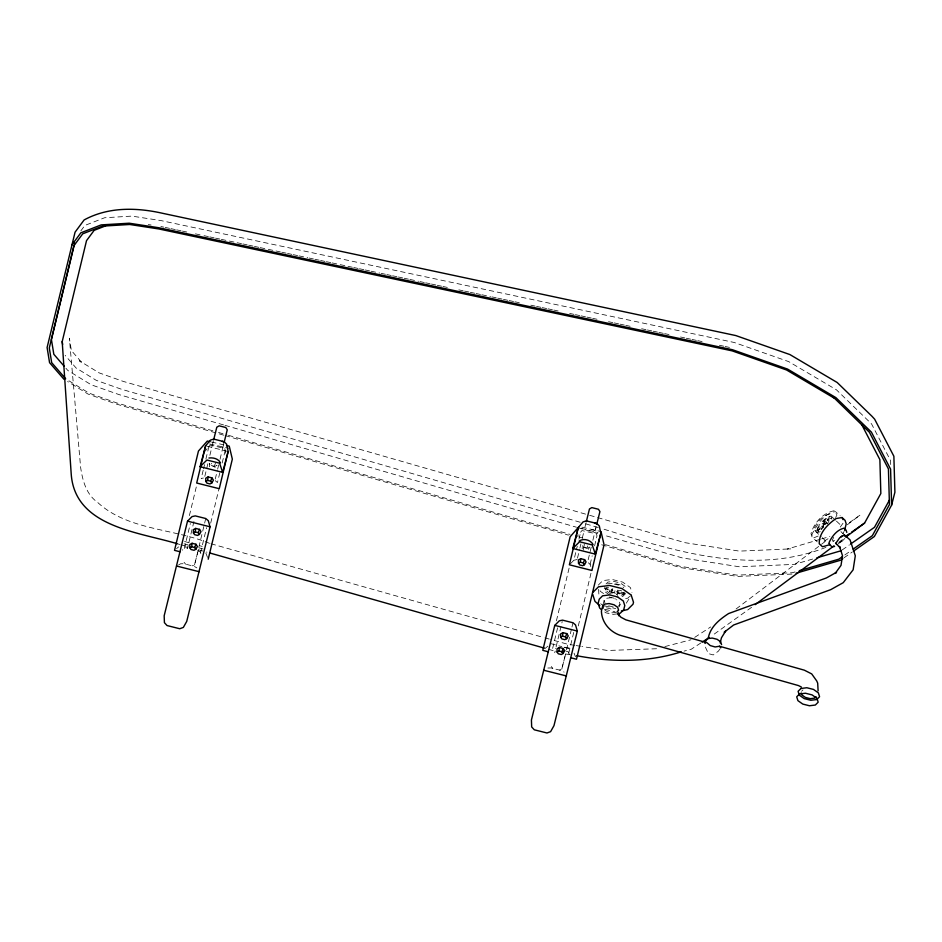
<?xml version="1.0" encoding="UTF-8"?>
<svg xmlns="http://www.w3.org/2000/svg" width="942" height="942" viewBox="0 0 942 942"><rect width="100%" height="100%" fill="white"/><g stroke="black" fill="none" stroke-linecap="round" stroke-linejoin="round"><path stroke-width="0.71" stroke-dasharray="4.71 3.53" d="M583.239 550.069L583.487 547.361L581.991 545.112L582.074 548.315L583.91 547.314L586.901 548.067L588.067 549.822L589.68 547.043L587.337 548.326L586.242 550.823M211.244 465.548L214.234 466.302L215.4 468.056L217.013 465.277L214.67 466.561L210.82 465.595L209.324 463.346L209.407 466.561L211.244 465.548L211.526 463.228M583.91 547.314L584.346 543.828M223.737 443.67L222.771 447.839L223.76 443.882M596.086 526.825L595.438 529.604L596.098 526.967M189.389 515.615L196.89 484.447M184.349 548.48L190.366 523.54M203.213 470.176L201.211 478.489L203.39 478.018M203.554 468.786L204.555 464.63M205.886 459.095L208.888 446.626M193.946 521.503L187.529 548.138L185.492 547.585L182.242 550.152M204.814 476.381L208.194 462.357M209.878 455.351L212.244 445.542M205.745 518.512L197.938 550.94L199.975 551.494L201.576 555.274M215.271 478.995L217.308 470.541M217.649 469.128L218.674 464.901M220.028 459.26L222.748 447.98M200.54 552.813L206.592 527.673M219.816 472.79L217.461 482.563L214.929 480.396M222.171 463.017L225.197 450.441M210.69 523.151L218.862 489.239M556.416 620.802L569.486 566.531M557.605 627.808L552.577 648.673L553.708 647.813L555.745 648.367M570.275 563.893L573.878 560.255L577.269 546.195M578.953 539.177L580.649 532.148M556.086 646.954L562.209 621.555M577.481 558.111L579.554 549.563M579.895 548.126L580.92 543.852M582.297 538.153L584.016 531.017M566.495 649.78L571.629 628.455M571.971 627.031L572.995 622.768M591.223 547.114L587.596 562.162L590.128 564.329L591.917 570.463M592.871 540.272L594.52 533.431M568.756 653.042L573.831 631.952M590.128 564.329L592.177 555.815M594.579 545.877L596.969 535.927L596.58 533.902L581.956 530.546L576.61 537.081M578.294 625.935L591.246 572.183M605.659 589.798L606.201 587.572L610.357 587.879L612.394 590.304L609.486 591.494L605.659 589.798L606.059 588.255L609.886 589.951L612.795 588.762L612.394 590.304M623.628 594.308L624.028 592.765L619.86 592.447L617.834 590.022L617.434 591.576L619.471 594.002L623.628 594.308L624.169 592.082M817.197 530.652L817.727 528.415L820.8 525.448L823.485 527.073L820.988 530.04L818.339 531.724L817.197 530.652L819.94 529.051L822.166 525.836M818.339 531.724L818.881 529.498L821.86 526.425L823.485 527.073M194.511 564.929L198.432 549.445L194.511 564.929L192.274 565.836M561.762 669.173L565.683 653.689L561.762 669.173L559.524 670.092M212.315 445.213L213.304 441.256M584.982 526.978L585.971 523.022M602.951 605.047L604.128 600.407L606.259 598.3L610.616 597.758L615.55 598.994M609.486 591.494L609.886 589.951M611.276 591.187L610.875 592.742L614.596 592.283L617.669 594.449L618.07 592.895L614.985 590.728L611.276 591.187L612.064 593.637M614.596 592.283L614.985 590.728M619.471 594.002L619.86 592.447M619.495 606.73L620.083 604.411L619.165 601.538L616.445 599.63M187.976 546.819L187.446 548.456M555.227 651.063L554.697 652.7M823.096 524.553L824.238 521.397L827.3 519.007L826.687 518.418L823.626 520.82L822.166 523.693L823.096 524.553L825.451 524.117L828.053 520.679L827.3 519.007M214.234 466.302L215.518 463.028M586.901 548.067L587.761 545.889M833.694 537.364L832.375 539.954L835.413 543.687M842.913 533.714L844.056 531.465M835.601 517.488L836.932 515.109L834.718 510.635C823.143 512.613 814.135 522.586 810.991 533.561L812.075 537.022L817.232 541.85M827.17 524.199L829.137 520.738L828.077 519.737L825.84 522.951L827.206 523.352M626.289 603.198L631.587 594.861M840.252 527.096L843.278 522.869M719.959 648.991L718.346 651.216L713.212 654.949L708.36 653.583L705.64 647.637L705.063 643.457M80.847 230.861L84.851 225.444L104.586 217.755L131.845 216.107L160.929 220.569L734.254 342.488L788.689 361.61L836.437 389.811L871.55 423.912L890.555 460.579L890.685 464.853M204.084 452.372L210.184 445.071L224.797 448.463L226.445 456.564M822.166 523.693L824.321 523.057L827.111 519.807L826.687 518.418M823.685 525.73L820.894 528.992L821.318 530.37M838.239 543.946L843.537 538.824M844.844 538.447L839.322 544.146M598.276 585.123L602.809 580.613L612.123 579.471L622.65 582.109L630.375 587.537L631.952 592.447M606.036 583.969L607.931 582.085L613.772 581.367L620.378 583.016L625.217 586.419L626.041 588.986M616.256 594.696L618.07 592.895M625.052 593.013L623.157 594.897L617.316 595.627M625.606 593.625L622.756 596.451L616.916 597.169M617.964 606.518L620.083 604.411M629.621 596.368L627.808 598.17L622.485 598.829M801.571 691.298L802.984 689.897M839.628 542.851L841.006 541.768M176.566 548.621L178.603 546.89M544.829 648.673L547.867 646.165M828.042 538.742L821.707 542.722M736.102 608.956L827.382 539.837M847.27 524.776L860.152 515.038L847.341 524.105M751.598 607.307L711.728 635.885M838.686 542.38L844.574 538M842.183 549.94L849.366 544.912M844.833 554.956L850.814 550.764M844.02 557.794L852.18 552.071M694.701 637.369L710.704 626.948M700.872 642.962L691.216 649.25L684.116 651.099M828.077 519.737L830.809 518.147L831.986 519.242M178.627 564.917L180.605 563.787L183.714 563.693L194.17 566.319L196.854 567.873M818.139 536.045L813.205 538.082L811.898 534.267C817.256 524.906 823.791 513.178 835.495 511.624L840.182 515.839M617.434 591.576L620.342 590.387L622.898 591.517M820.27 539.307L787.382 549.021L790.927 548.88L739.364 551.117L685.105 542.698L587.726 514.744M821.648 538.906L829.867 536.481M835.389 520.137L828.972 514.12C821.989 515.804 817.008 522.257 814.088 528.497L814.771 530.676L821.188 536.693M814.771 530.676C821.742 528.98 826.723 522.527 829.655 516.287L828.972 514.12M820.294 531.688L816.902 532.677L816.219 530.499C819.151 524.258 824.12 517.806 831.103 516.122L831.786 518.288M832.763 541.203L834.718 540.637M825.91 547.384C752.317 576.233 672.906 550.764 601.337 528.391M812.64 559.053L794.389 564.376L739.27 566.766L682.349 557.935L604.705 535.421M795.06 571.935L792.246 572.748L737.139 575.138L680.218 566.319L605.388 544.617M664.84 646.589L691.016 639.771M573.878 560.255L577.14 559.536M607.472 583.887L613.313 583.169L619.918 584.829L623.792 587.549M623.616 593.095L617.775 593.813L611.17 592.165L606.318 588.762M616.48 612.312L612.123 612.853L607.19 611.617L604.481 609.709M617.257 613.878L612.547 614.455L605.883 612.783L603.928 611.405M656.574 648.744L607.508 650.486L581.85 646.471M791.928 574.067L737.598 576.422L680.053 567.496L600.925 544.558M547.855 668.031L550.964 667.937L561.42 670.563L564.105 672.117M148.283 224.573L151.085 225.008M574.714 645.352L567.59 644.246L550.611 639.453M576.139 645.576L580.425 646.247M565.53 653.96L572.618 655.079M564.564 647.225L572.842 648.567M160.87 226.504L163.755 227.116M165.191 227.422L169.513 228.341M170.949 228.647L175.271 229.565M176.707 229.872L181.029 230.79M182.465 231.096L186.787 232.015M195.418 233.851L202.612 235.382M204.049 235.688L208.37 236.607M209.807 236.913L214.128 237.831M215.565 238.138L219.886 239.056M221.323 239.362L235.724 242.424M237.16 242.73L241.482 243.648M242.918 243.954L247.24 244.873M248.676 245.179L252.998 246.097M254.434 246.404L258.756 247.322M260.192 247.628L274.593 250.69M276.03 250.996L280.339 251.914M281.788 252.22L286.097 253.139M287.546 253.445L291.855 254.364M293.303 254.67L297.613 255.588M299.061 255.894L307.693 257.731M309.129 258.037L313.45 258.956M314.887 259.262L319.208 260.18M320.645 260.487L324.966 261.405M326.403 261.711L330.724 262.63M332.161 262.936L346.562 265.997M347.998 266.303L352.32 267.222M353.756 267.528L358.078 268.446M359.514 268.753L363.836 269.671M365.272 269.977L369.594 270.896M371.03 271.202L379.661 273.039M381.11 273.345L385.419 274.263M386.868 274.569L391.177 275.488M392.626 275.794L396.935 276.701M398.384 277.007L402.693 277.925M404.142 278.231L408.451 279.15M409.9 279.456L418.531 281.293M419.967 281.599L424.289 282.518M425.725 282.824L430.047 283.742M431.483 284.048L435.805 284.967M437.241 285.273L441.562 286.191M442.999 286.498L447.32 287.416M458.836 289.865L463.158 290.784M464.594 291.09L468.916 292.008M470.352 292.314L474.674 293.233M476.11 293.539L480.432 294.457M481.868 294.764L490.499 296.6M491.948 296.907L496.257 297.825M497.706 298.131L502.015 299.05M503.464 299.356L507.773 300.274M509.222 300.58L513.531 301.499M514.98 301.805L519.289 302.723M530.805 305.173L535.127 306.091M536.563 306.397L540.885 307.316M542.321 307.622L546.643 308.54M548.079 308.846L552.401 309.765M553.837 310.071L558.159 310.99M569.674 313.439L573.996 314.357M575.432 314.663L579.754 315.582M581.19 315.888L585.512 316.806M586.948 317.113L591.27 318.031M592.706 318.337L597.028 319.256M608.544 321.705L612.853 322.623M614.29 322.929L618.611 323.848M620.048 324.154L624.369 325.072M625.806 325.379L630.127 326.297M641.643 328.746L645.965 329.665M647.401 329.971L651.723 330.889M653.159 331.195L657.481 332.102M658.917 332.408L663.239 333.327M664.675 333.633L668.997 334.551M680.513 337L684.834 337.919M686.271 338.225L690.592 339.144M692.029 339.45L696.35 340.368M697.787 340.674L702.096 341.593M719.37 345.267L723.692 346.185M725.128 346.491L729.449 347.41M209.536 443.976L228.741 448.251M581.873 527.167L601.031 531.571M211.455 441.998L223.772 444.86M581.096 528.332L598.005 532.571M207.016 446.214L226.739 451.159M583.487 547.361L587.337 548.326M614.361 584.099L618.564 585.147M609.286 597.004L615.868 598.665M608.673 605.812L613.595 607.06M604.623 605.859L615.715 608.638M606.495 607.837L614.396 609.815M605.023 609.297L615.032 611.805M184.043 543.805L188.117 544.9M198.974 547.832L203.036 548.927M550.905 643.657L561.821 646.636M564.529 647.366L571.252 649.203M566.154 651.205L568.179 651.758L569.816 655.408M184.597 541.497L190.013 543.016M199.492 545.665L202.2 546.419M209.548 543.357C173.293 528.368 127.782 530.322 97.697 502.463C86.158 494.385 82.613 480.608 80.623 467.42L69.378 338.202L71.392 350.554L82.484 363.329L79.328 360.751L99.075 372.855L123.437 381.463L586.313 514.344M210.961 543.758L543.534 637.463M544.947 637.864L549.186 639.065M177.332 543.758L180.157 544.558M181.559 544.959L188.624 546.972M198.503 549.775L206.969 552.189M548.585 649.332L555.639 651.334M580.166 522.257L121.648 389.305L96.261 380.344L76.066 367.957L65.175 355.381M585.818 523.893L599.924 527.991M223.56 424.913L119.01 394.592L91.209 384.783L67.8 370.43L65.94 368.275M224.973 425.325L576.469 527.237M577.882 527.65L597.652 533.384M212.88 430.812L116.867 402.964L89.066 393.155L66.906 379.555M218.532 432.449L226.998 434.898M228.411 435.31L570.087 534.385M578.553 536.834L582.792 538.07M223.713 435.18L116.337 404.047L88.042 394.062L67.6 381.522M225.126 435.581L568.438 535.138M591.517 529.38L598.146 531.665M610.71 593.966L605.859 590.563L604.623 586.713M609.344 594.826L605.471 592.106L604.234 588.255M603.563 593.578L600.242 591.258L599.453 588.797M600.702 603.775L604.175 606.212M836.461 521.138L841.807 526.154M827.111 519.807L828.053 520.679M823.626 520.82L824.238 521.397M824.321 523.057L825.451 524.117M822.26 537.694L829.749 544.723M844.315 534.868L840.935 531.688L841.324 532.937M551.305 666.547L552.872 668.42M184.055 562.303L185.621 564.164M574.067 653.206L575.515 656.833M205.839 553.013L208.229 559.195M604.128 600.407L605.058 603.28M598.559 589.339L599.03 596.357"/><path stroke-width="1.41" d="M189.848 547.773L191.673 546.772L192.109 543.287L195.948 544.252L197.443 546.501L195.83 549.28L194.005 550.281L191.014 549.527L189.848 547.773L189.766 544.57L192.109 543.287M193.428 532.913L195.253 531.912L195.689 528.415L199.527 529.38L201.023 531.629L199.421 534.408L197.585 535.421L194.594 534.667L193.428 532.913L193.345 529.698L195.689 528.415M205.827 481.421L207.664 480.42L208.1 476.935L211.938 477.888L213.434 480.137L211.82 482.928L209.995 483.929L206.993 483.175L205.827 481.421L205.745 478.218L208.1 476.935M557.099 652.029L558.924 651.016L559.36 647.531L563.198 648.496L564.694 650.745L563.081 653.524L561.255 654.525L558.265 653.783L557.099 652.029L557.016 648.814L559.36 647.531M560.678 637.157L562.504 636.156L562.939 632.659L566.778 633.625L568.273 635.874L566.672 638.664L564.835 639.665L561.844 638.912L560.678 637.157L560.596 633.954L562.939 632.659M578.494 563.186L580.331 562.186L580.755 558.688L584.605 559.654L586.101 561.903L584.487 564.694L582.662 565.695L579.66 564.941L578.494 563.186L578.412 559.984L580.755 558.688M205.603 445.86L196.701 483.034L219.25 488.698L228.152 451.524L226.645 444.212L224.184 441.727L213.728 439.102L210.396 440.138L205.603 445.86L200.093 466.702L222.642 472.354L228.152 451.524M578.27 527.626L569.368 564.8L591.917 570.463L600.819 533.278L599.312 525.977L596.851 523.493L586.395 520.867L583.063 521.903L578.27 527.626L572.76 548.468L595.309 554.12L600.819 533.278M844.633 530.334L846.187 523.834L845.104 520.373L842.066 517.523L836.06 518.547C827.747 524.223 818.892 533.019 819.234 543.734L822.46 546.76L829.749 544.723L831.904 546.749L834.6 546.478M853.358 551.247L874.364 536.516L891.615 505.124L894.9 492.242L893.876 456.258L874.671 419.214L872.021 416.317L837.202 382.511L789.902 354.569L735.796 335.564L162.931 213.375C136.625 207.381 108.377 206.734 84.121 219.945L75.066 232.179L47.1 347.516L49.561 362.635L63.997 379.308M74.677 243.024L51.421 339.544L53.824 354.274L64.08 366.12M177.332 543.758C138.651 531.971 74.901 526.919 71.215 474.062L62.196 341.593L86.523 240.646L94.141 230.343L105.669 225.845M187.517 521.15L164.179 615.75L164.414 622.662L167.04 625.547L179.734 628.738L183.349 627.419L186.728 621.414L210.066 526.813L208.276 520.69L205.745 518.512L195.288 515.898L192.027 516.605L187.517 521.15L210.066 526.813M208.229 559.195L232.333 459.131L229.247 446.131L226.516 445.495M554.767 625.394L531.429 720.006L531.665 726.918L534.291 729.803L546.984 732.982L550.599 731.663L553.978 725.658L577.316 631.058L575.527 624.935L572.995 622.768L562.539 620.142L559.277 620.849L554.767 625.394L577.316 631.058M213.634 439.926L216.801 427.197L219.156 425.831L225.809 427.503L227.257 429.823L224.09 442.552M586.301 521.691L589.468 508.963L591.823 507.597L598.476 509.269L599.924 511.588L596.757 524.317M617.187 611.617L618.6 610.204L617.681 607.331L614.066 604.788L609.144 603.551L604.776 604.093L602.656 606.201L601.408 611.075C601.702 622.273 609.533 631.54 619.86 635.202L798.475 685.576L801.336 687.024M705.063 643.457L705.77 640.69L707.878 638.594L712.199 638.064L717.086 639.288L720.677 641.808L721.584 644.658M708.207 638.523C710.009 627.089 719.476 619.483 728.602 613.548L826.358 577.976L836.531 572.3L835.165 573.442L841.018 565.377L842.513 555.721L839.534 546.442L840.134 547.867L835.872 543.24L839.734 537.729L844.456 534.997L850.073 539.907L855.301 555.768L853.134 569.792L843.255 582.662L830.726 589.657L733.618 625.005L724.21 632.247L725.658 631.01L721.466 637.769L720.147 642.927M211.82 482.928L210.655 481.174L211.938 477.888M199.421 534.408L198.256 532.666L199.527 529.38M195.83 549.28L194.664 547.526L195.948 544.252M584.487 564.694L583.322 562.939L584.605 559.654M566.672 638.664L565.506 636.91L566.778 633.625M563.081 653.524L561.915 651.77L563.198 648.496M845.751 537.117L864.579 523.081L880.841 493.514L879.875 459.614L861.836 424.83M889.519 499.931L874.482 527.296L850.555 544.064M836.119 542.827L836.472 544.452M71.78 245.061L80.835 232.827L101.194 224.891L129.207 223.207L158.809 227.74L732.511 349.741L787.559 369.076L835.884 397.618L871.385 432.107L890.59 469.151L891.615 505.124M200.093 466.702L206.922 460.014L219.616 463.205L222.642 472.354M572.76 548.468L579.589 541.78L592.283 544.971L595.309 554.12M579.118 526.531L570.169 536.74L542.792 650.345L548.409 651.829M593.119 592.153L598.5 586.819L609.533 585.453L622.014 588.585L631.164 595.014L633.507 602.291L633.012 604.222L627.643 609.556L621.355 611.028M816.102 696.715L814.689 698.128L810.32 698.658L805.398 697.421L801.783 694.878L801.171 692.959M841.124 536.646L842.501 535.562M755.131 604.67L833.976 545.889M846.917 535.468L849.272 533.82M851.627 532.159L864.579 523.081M842.442 556.64L838.851 559.159L799.275 570.699M853.205 549.092L872.351 535.668L889.436 504.582L888.424 468.951L869.419 432.296L831.774 395.628M842.843 558.618L840.511 560.255L796.096 573.207M702.073 642.173L709.314 637.451M562.35 652.029L564.694 650.745M579.165 541.049C583.51 538 590.646 539.848 593.083 544.547M618.435 613.725L620.307 613.148L623.71 609.768L624.782 605.576L623.298 600.984L617.505 596.91L609.604 594.932L602.621 595.791L599.23 599.171L598.158 603.351L599.63 607.955L600.996 609.356M816.855 557.817L840.982 550.776M681.278 651.84C647.707 662.556 611.252 662.285 576.869 655.738M818.115 690.898L817.68 683.127L816.738 680.96L811.71 673.919L804.362 670.186L719.488 646.247L715.131 646.954L710.28 645.588L706.889 642.691L625.865 619.848L620.931 617.234L618.011 613.807L618.87 615.821L618.07 612.3M208.924 458C213.127 457.447 218.426 458.613 220.416 462.781M210.09 441.68L207.346 441.044L198.456 451.03L174.529 550.34L180.134 551.812M580.331 562.186L583.322 562.939M207.664 480.42L210.655 481.174M195.253 531.912L198.256 532.666M562.504 636.156L565.506 636.91M191.673 546.772L194.664 547.526M558.924 651.016L561.915 651.77M176.649 566.048L199.198 571.712M543.899 670.292L566.448 675.956M570.887 657.775L576.492 659.247L604.069 544.794L601.031 531.571M209.795 552.989L544.346 648.12M719.488 646.247L720.76 647.884M594.955 523.01L596.722 524.046M222.288 441.256L224.055 442.293M834.306 398.183L786.558 369.982L732.122 350.86L158.798 228.953L129.702 224.49L102.454 226.127L82.719 233.816L73.912 245.732L49.29 347.928L51.68 362.646L65.669 378.802M599.783 605.612L594.967 601.361L592.636 594.084M842.066 517.523L843.043 519.666M602.656 606.201L603.269 608.12M846.787 532.36L846.104 530.193L843.95 528.168C836.967 529.863 831.998 536.304 829.066 542.557L829.749 544.723M844.456 534.997L844.844 536.245M62.196 341.593L62.655 344.419M800.959 688.472L798.086 691.31L799.334 695.184L804.197 698.611L810.838 700.271L816.714 699.553L819.587 696.715L818.339 692.841L813.476 689.414L806.835 687.742L800.959 688.472M799.558 693.96L796.697 696.797L797.933 700.671L802.796 704.086L809.449 705.758L815.325 705.04L818.186 702.202L816.949 698.328L812.075 694.902L805.434 693.23L799.558 693.96"/></g></svg>
